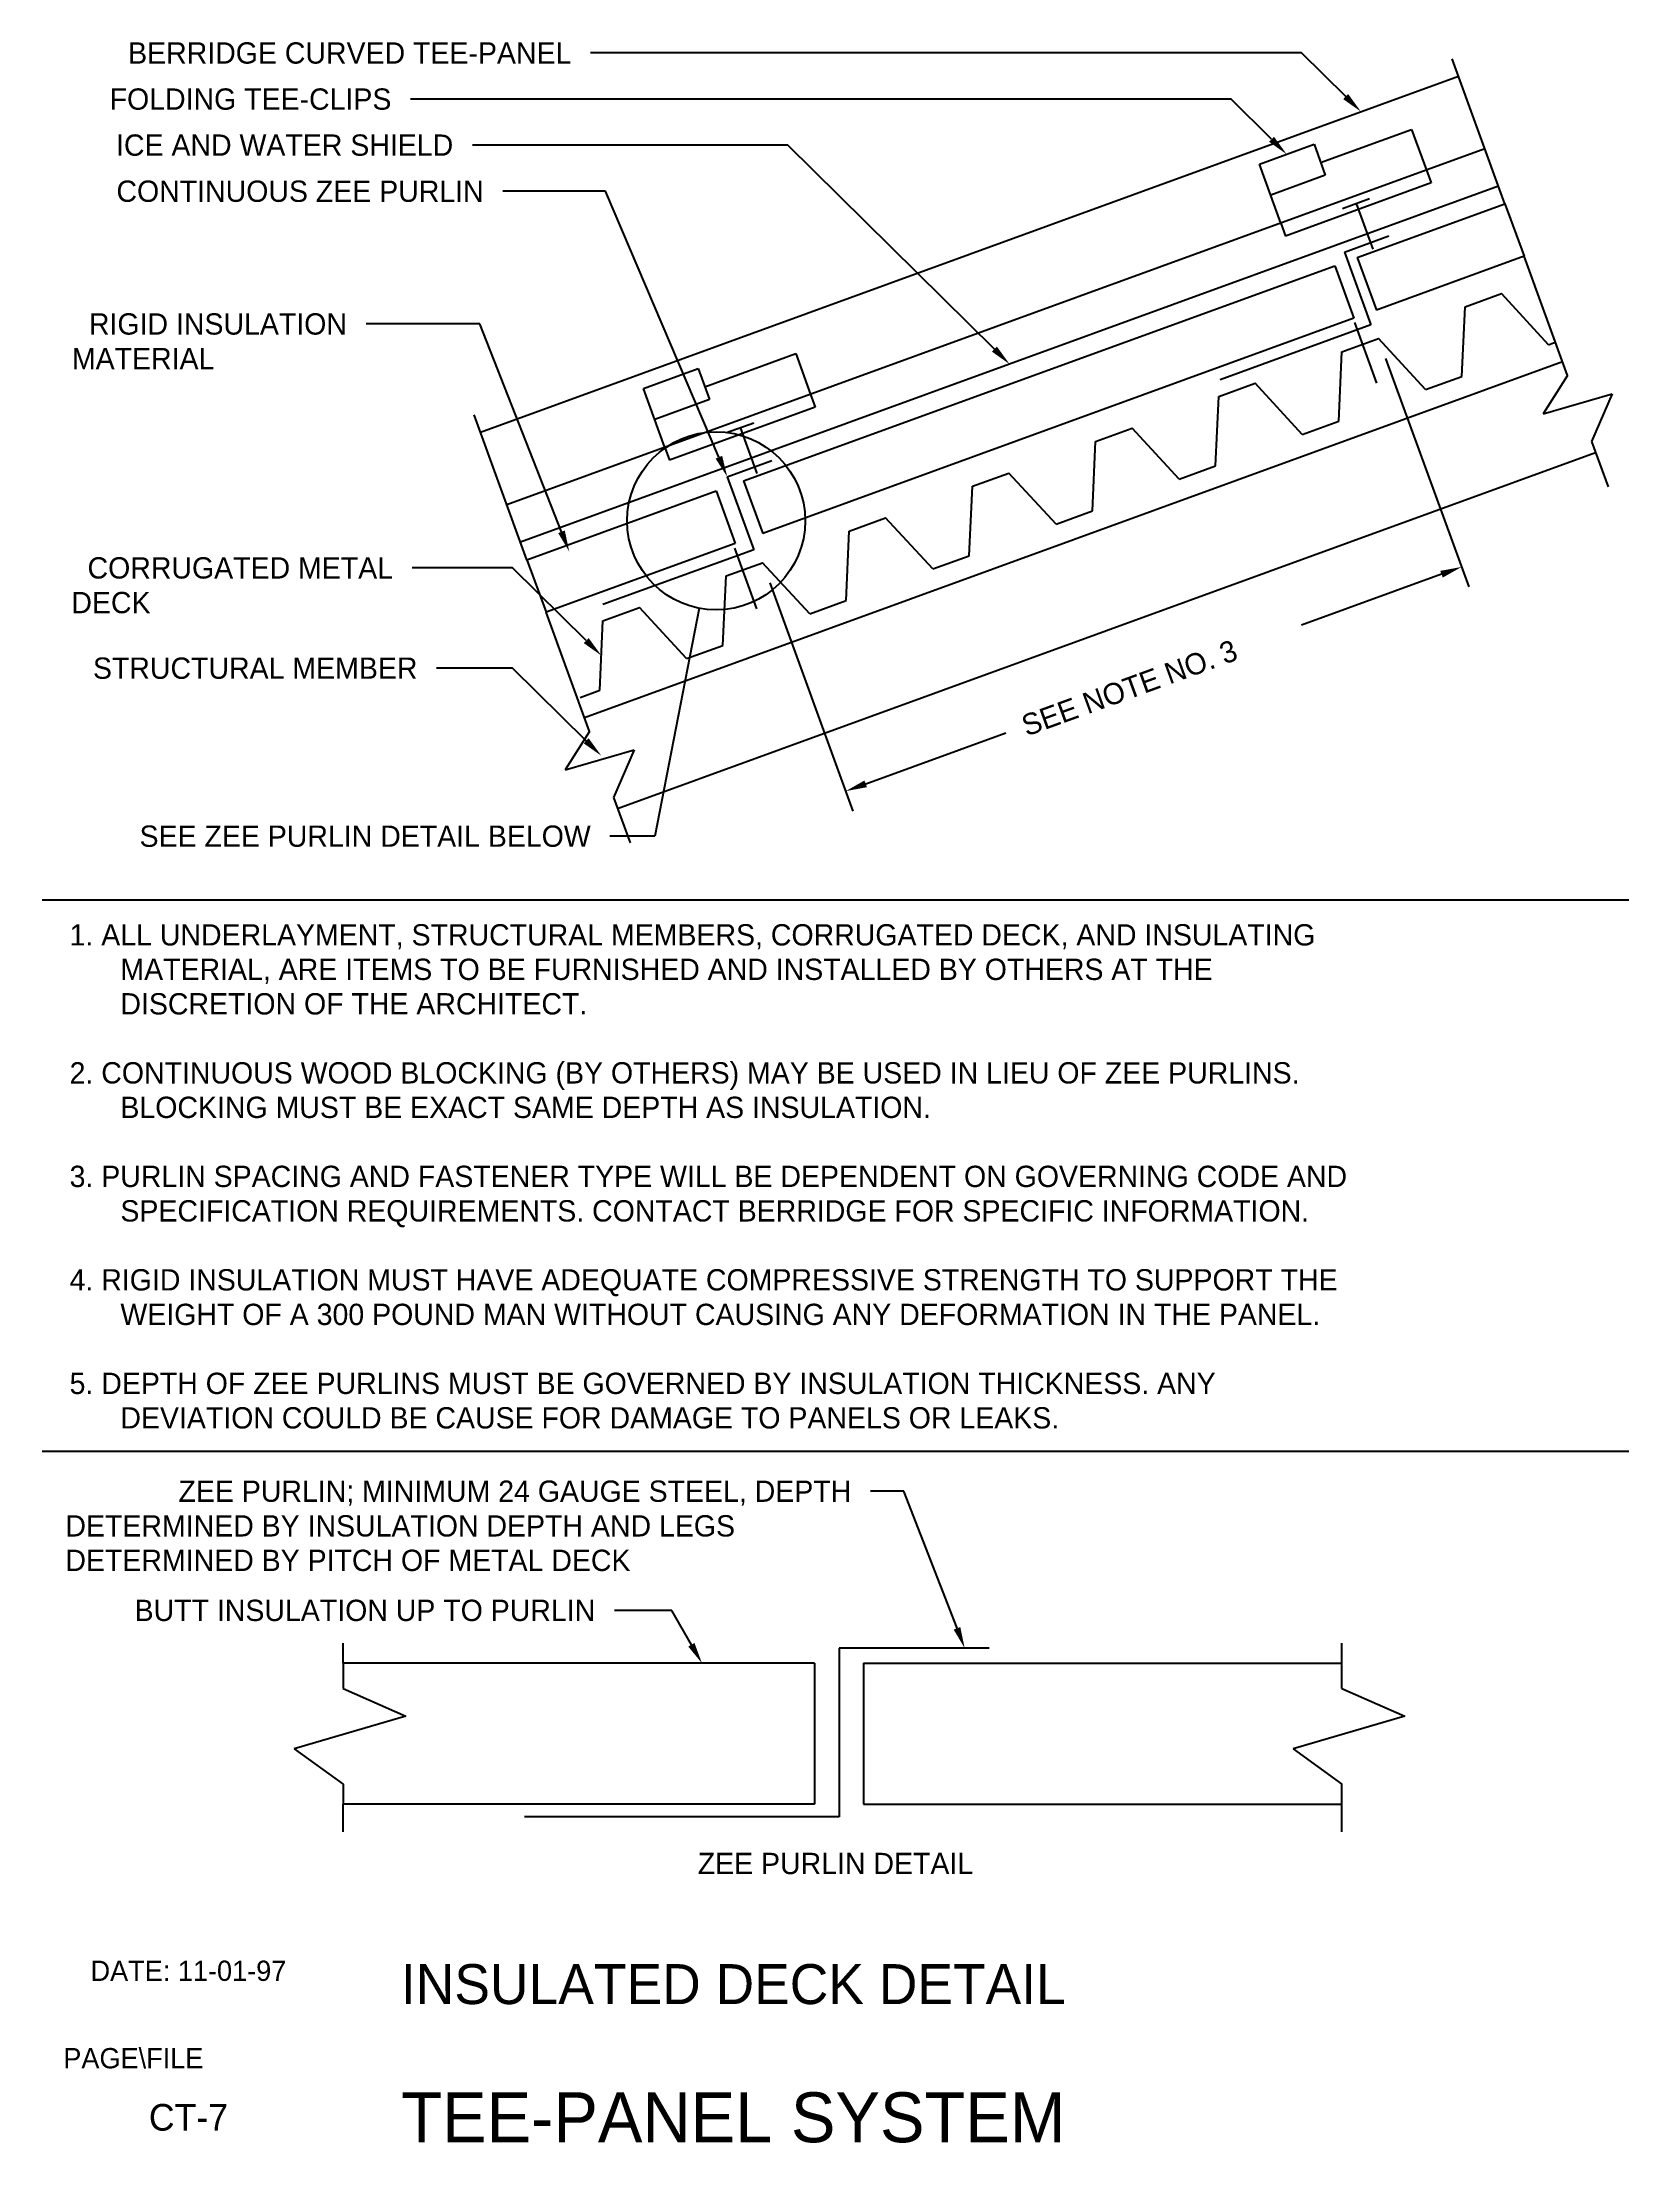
# Model space of a CAD drawing. Extents: x 0.1 to 20.6, y 0.7 to 27.8.
import ezdxf
from ezdxf.enums import TextEntityAlignment as Align

# ---------------------------------------------------------------- set-up
doc = ezdxf.new("R2010")
doc.units = 0
doc.header["$LTSCALE"] = 0.366658
doc.linetypes.add('HIDDENX2', pattern=[0])
for name, color, linetype in [('BORDER', 7, 'CONTINUOUS'), ('CMP-FLSH', 7, 'CONTINUOUS'), ('DIM-TXT', 7, 'CONTINUOUS'), ('STRCTR', 7, 'CONTINUOUS')]:
    doc.layers.add(name, color=color, linetype=linetype)

msp = doc.modelspace()

# ---------------------------------------------------------------- linework, layer by layer
at = {"layer": 'BORDER', "color": 0, "linetype": 'CONTINUOUS'}
for p, q in [((0.086, 16.743), (20.571, 16.743)), ((0.086, 9.629), (20.571, 9.629))]:
    msp.add_line(p, q, dxfattribs=at)
at = {"layer": 'CMP-FLSH', "color": 0, "linetype": 'CONTINUOUS'}
for p, q in [((5.746, 22.779), (18.37, 27.373)), ((18.712, 26.434), (6.088, 21.839)), ((17.956, 26.159), (18.017, 25.993)), ((18.887, 25.953), (6.263, 21.359)), ((18.017, 25.993), (16.137, 25.309)), ((16.873, 25.666), (17.223, 25.794)), ((17.048, 25.73), (17.264, 25.138)), ((16.077, 25.475), (16.137, 25.309)), ((16.898, 25.101), (17.473, 25.31)), ((16.898, 25.101), (17.24, 24.161)), ((17.24, 24.161), (15.292, 23.452)), ((17.026, 24.194), (17.311, 23.41)), ((10.067, 23.099), (8.187, 22.415)), ((10.006, 23.265), (10.067, 23.099)), ((8.923, 22.773), (9.273, 22.9)), ((9.098, 22.837), (9.313, 22.245)), ((8.127, 22.581), (8.187, 22.415)), ((8.931, 22.201), (9.507, 22.411)), ((8.931, 22.201), (9.273, 21.261)), ((9.273, 21.261), (7.326, 20.553)), ((9.025, 21.282), (9.31, 20.498)), ((12.312, 7.085), (10.374, 7.085)), ((10.374, 7.085), (10.374, 4.909)), ((10.374, 4.909), (6.316, 4.909))]:
    msp.add_line(p, q, dxfattribs=at)
at = {"layer": 'CMP-FLSH', "color": 0, "linetype": 'HIDDENX2'}
for p, q in [((16.59, 26.257), (17.765, 26.685)), ((17.765, 26.685), (17.956, 26.159)), ((15.8, 26.236), (16.505, 26.492)), ((16.505, 26.492), (16.651, 26.092)), ((16.077, 25.475), (15.8, 26.236)), ((16.651, 26.092), (15.946, 25.835)), ((7.85, 23.342), (8.555, 23.599)), ((8.555, 23.599), (8.7, 23.198)), ((8.64, 23.364), (9.815, 23.791)), ((9.815, 23.791), (10.006, 23.265)), ((8.127, 22.581), (7.85, 23.342)), ((8.7, 23.198), (7.996, 22.942))]:
    msp.add_line(p, q, dxfattribs=at)
at = {"layer": 'DIM-TXT', "color": 0, "linetype": 'CONTINUOUS'}
for p, q in [((16.344, 27.671), (7.166, 27.671)), ((16.914, 27.108), (16.344, 27.671)), ((15.434, 27.076), (4.843, 27.076)), ((15.957, 26.558), (15.434, 27.076)), ((9.714, 26.482), (5.642, 26.482)), ((12.379, 23.849), (9.714, 26.482)), ((7.358, 25.887), (6.035, 25.887)), ((8.823, 22.454), (7.358, 25.887)), ((5.737, 24.174), (4.269, 24.174)), ((6.791, 21.492), (5.737, 24.174)), ((17.43, 23.728), (18.503, 20.78)), ((6.161, 21.026), (4.864, 21.026)), ((7.11, 20.089), (6.161, 21.026)), ((18.151, 20.944), (16.342, 20.286)), ((9.481, 20.835), (10.554, 17.886)), ((8.569, 20.505), (7.995, 17.564)), ((6.161, 19.732), (5.179, 19.732)), ((7.11, 18.795), (6.161, 19.732)), ((10.718, 18.239), (12.527, 18.897)), ((7.995, 17.564), (7.416, 17.564)), ((11.209, 9.111), (10.78, 9.111)), ((11.897, 7.342), (11.209, 9.111)), ((8.214, 7.573), (7.474, 7.573)), ((8.468, 7.129), (8.214, 7.573))]:
    msp.add_line(p, q, dxfattribs=at)
msp.add_circle((8.788, 21.633), 1.149, dxfattribs=at)
for points in [[(16.946, 27.141), (16.882, 27.075), (17.11, 26.915)], [(15.989, 26.59), (15.925, 26.525), (16.152, 26.364)], [(12.412, 23.882), (12.347, 23.817), (12.575, 23.656)], [(8.865, 22.472), (8.781, 22.436), (8.931, 22.201)], [(6.834, 21.509), (6.749, 21.475), (6.892, 21.236)], [(18.135, 20.987), (18.167, 20.901), (18.409, 21.038)], [(7.142, 20.121), (7.078, 20.056), (7.306, 19.895)], [(7.142, 18.827), (7.078, 18.762), (7.306, 18.601)], [(10.702, 18.282), (10.734, 18.196), (10.46, 18.145)], [(11.939, 7.358), (11.854, 7.325), (11.996, 7.085)], [(8.508, 7.152), (8.428, 7.106), (8.605, 6.89)]]:
    msp.add_solid(points, dxfattribs=at)
at = {"layer": 'STRCTR', "color": 0, "linetype": 'CONTINUOUS'}
for p, q in [((18.969, 25.726), (18.289, 27.594)), ((17.063, 25.032), (18.969, 25.726)), ((18.969, 25.726), (19.216, 25.048)), ((17.063, 25.032), (17.31, 24.354)), ((19.216, 25.048), (17.31, 24.354)), ((19.776, 23.51), (19.216, 25.048)), ((9.143, 22.149), (16.772, 24.926)), ((16.772, 24.926), (17.019, 24.248)), ((18.456, 24.394), (18.926, 24.565)), ((19.534, 23.906), (18.926, 24.565)), ((17.019, 24.248), (9.389, 21.471)), ((18.414, 23.498), (18.456, 24.394)), ((16.866, 23.816), (17.336, 23.987)), ((17.944, 23.327), (17.336, 23.987)), ((19.534, 23.906), (19.62, 23.937)), ((19.713, 23.684), (7.089, 19.089)), ((16.824, 22.92), (16.866, 23.816)), ((15.276, 23.237), (15.746, 23.408)), ((16.354, 22.749), (15.746, 23.408)), ((17.944, 23.327), (18.414, 23.498)), ((19.776, 23.51), (19.462, 23.016)), ((15.234, 22.341), (15.276, 23.237)), ((19.462, 23.016), (20.352, 23.271)), ((20.352, 23.271), (20.086, 22.658)), ((6.346, 21.132), (5.666, 23)), ((13.686, 22.658), (14.156, 22.829)), ((14.764, 22.17), (14.156, 22.829)), ((16.354, 22.749), (16.824, 22.92)), ((20.14, 22.51), (7.516, 17.916)), ((13.644, 21.762), (13.686, 22.658)), ((20.086, 22.658), (20.3, 22.071)), ((12.097, 22.079), (12.566, 22.25)), ((13.175, 21.591), (12.566, 22.25)), ((14.764, 22.17), (15.234, 22.341)), ((6.346, 21.132), (8.786, 22.02)), ((8.786, 22.02), (9.033, 21.341)), ((9.143, 22.149), (9.389, 21.471)), ((12.054, 21.183), (12.097, 22.079)), ((13.175, 21.591), (13.644, 21.762)), ((10.464, 20.605), (10.507, 21.501)), ((10.507, 21.501), (10.976, 21.672)), ((11.585, 21.012), (10.976, 21.672)), ((9.033, 21.341), (6.593, 20.453)), ((11.585, 21.012), (12.054, 21.183)), ((6.346, 21.132), (6.593, 20.453)), ((8.875, 20.026), (8.917, 20.922)), ((8.917, 20.922), (9.386, 21.093)), ((9.995, 20.434), (9.386, 21.093)), ((7.153, 18.915), (6.593, 20.453)), ((7.285, 19.447), (7.327, 20.343)), ((7.327, 20.343), (7.797, 20.514)), ((8.405, 19.855), (7.797, 20.514)), ((9.995, 20.434), (10.464, 20.605)), ((8.405, 19.855), (8.875, 20.026)), ((7.031, 19.355), (7.285, 19.447)), ((7.153, 18.915), (6.839, 18.421)), ((6.839, 18.421), (7.729, 18.676)), ((7.729, 18.676), (7.463, 18.063)), ((7.463, 18.063), (7.676, 17.476)), ((3.972, 6.89), (3.972, 7.15)), ((16.865, 6.89), (16.865, 7.15)), ((10.058, 6.89), (3.972, 6.89)), ((3.972, 6.89), (3.972, 6.566)), ((10.058, 6.89), (10.058, 5.072)), ((10.689, 6.89), (16.865, 6.89)), ((10.689, 6.89), (10.689, 5.072)), ((16.865, 6.566), (16.865, 6.89)), ((3.972, 6.566), (4.783, 6.208)), ((16.865, 6.566), (17.677, 6.208)), ((4.783, 6.208), (3.341, 5.786)), ((17.677, 6.208), (16.234, 5.786)), ((3.341, 5.786), (3.972, 5.332)), ((16.234, 5.786), (16.865, 5.332)), ((3.972, 5.332), (3.972, 5.072)), ((16.865, 5.072), (16.865, 5.332)), ((10.058, 5.072), (3.972, 5.072)), ((3.972, 4.714), (3.972, 5.072)), ((10.689, 5.072), (16.865, 5.072)), ((16.865, 4.714), (16.865, 5.072))]:
    msp.add_line(p, q, dxfattribs=at)

# ---------------------------------------------------------------- texts
at = {"layer": 'BORDER', "color": 0, "linetype": 'CONTINUOUS'}
for s, height, p in [('DATE: 11-01-97', 0.26153, (1.976, 2.922)), ('INSULATED DECK DETAIL', 0.51562, (9.01, 2.75)), ('TEE-PANEL SYSTEM', 0.64453, (9.01, 1.031)), ('CT-7', 0.3438, (1.976, 1.031))]:
    msp.add_text(s, height=height, dxfattribs=at).set_placement(p, align=Align.MIDDLE)
msp.add_text('PAGE\\FILE', height=0.2615, dxfattribs=at).set_placement((0.361, 1.663))
at = {"layer": 'DIM-TXT', "color": 0, "linetype": 'CONTINUOUS'}
for s, p in [('BERRIDGE CURVED TEE-PANEL', (6.919, 27.671)), ('FOLDING TEE-CLIPS', (4.596, 27.076)), ('ICE AND WATER SHIELD', (5.394, 26.482)), ('CONTINUOUS ZEE PURLIN', (5.787, 25.887)), ('RIGID INSULATION', (4.022, 24.174)), ('CORRUGATED METAL', (4.617, 21.026)), ('STRUCTURAL MEMBER', (4.932, 19.732)), ('SEE ZEE PURLIN DETAIL BELOW', (7.169, 17.564)), ('ZEE PURLIN; MINIMUM 24 GAUGE STEEL, DEPTH', (10.532, 9.111)), ('BUTT INSULATION UP TO PURLIN', (7.227, 7.573))]:
    msp.add_text(s, height=0.275, dxfattribs=at).set_placement(p, align=Align.MIDDLE_RIGHT)
for s, p in [('MATERIAL', (0.472, 23.589)), ('DECK', (0.465, 20.441)), ('1. ALL UNDERLAYMENT, STRUCTURAL MEMBERS, CORRUGATED DECK, AND INSULATING', (0.442, 16.153)), ('MATERIAL, ARE ITEMS TO BE FURNISHED AND INSTALLED BY OTHERS AT THE', (1.098, 15.708)), ('DISCRETION OF THE ARCHITECT.', (1.098, 15.263)), ('2. CONTINUOUS WOOD BLOCKING (BY OTHERS) MAY BE USED IN LIEU OF ZEE PURLINS.', (0.442, 14.372)), ('BLOCKING MUST BE EXACT SAME DEPTH AS INSULATION.', (1.098, 13.927)), ('3. PURLIN SPACING AND FASTENER TYPE WILL BE DEPENDENT ON GOVERNING CODE AND', (0.442, 13.036)), ('SPECIFICATION REQUIREMENTS. CONTACT BERRIDGE FOR SPECIFIC INFORMATION.', (1.098, 12.591)), ('4. RIGID INSULATION MUST HAVE ADEQUATE COMPRESSIVE STRENGTH TO SUPPORT THE', (0.442, 11.701)), ('WEIGHT OF A 300 POUND MAN WITHOUT CAUSING ANY DEFORMATION IN THE PANEL.', (1.098, 11.255)), ('5. DEPTH OF ZEE PURLINS MUST BE GOVERNED BY INSULATION THICKNESS. ANY', (0.442, 10.365)), ('DEVIATION COULD BE CAUSE FOR DAMAGE TO PANELS OR LEAKS.', (1.098, 9.92)), ('DETERMINED BY INSULATION DEPTH AND LEGS', (0.388, 8.526)), ('DETERMINED BY PITCH OF METAL DECK', (0.388, 8.081))]:
    msp.add_text(s, height=0.275, dxfattribs=at).set_placement(p)
msp.add_text('SEE NOTE NO. 3', height=0.275, rotation=20, dxfattribs=at).set_placement((12.796, 18.849))
msp.add_text('ZEE PURLIN DETAIL', height=0.275, dxfattribs=at).set_placement((10.328, 4.169), align=Align.CENTER)

doc.saveas('drawing.dxf')
